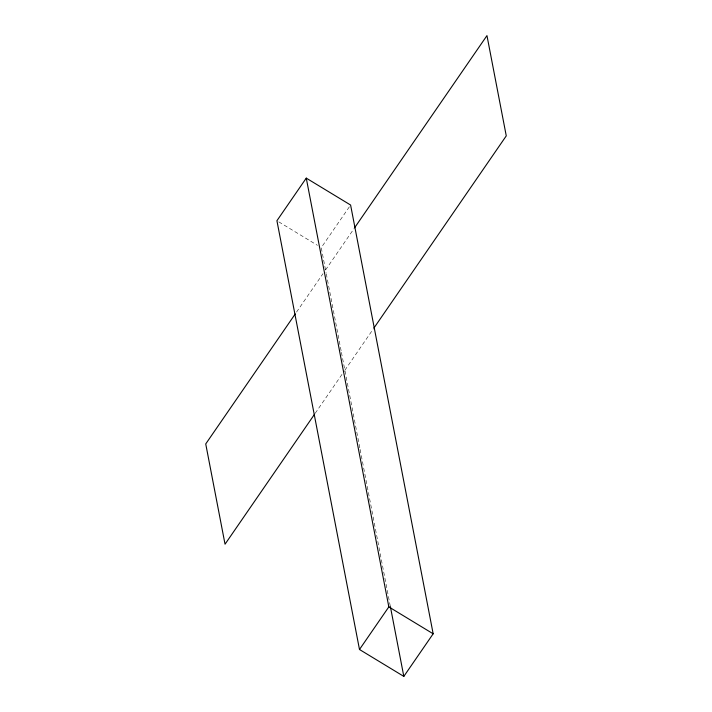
<?xml version="1.0" encoding="UTF-8"?>
<svg xmlns="http://www.w3.org/2000/svg" width="712" height="712" viewBox="0 0 712 712"><rect width="100%" height="100%" fill="white"/><g stroke="black" fill="none" stroke-linecap="round" stroke-linejoin="round"><path stroke-width="0.53" stroke-dasharray="3.56 2.67" d="M349.352 206.836L321.254 247.634L326.087 272.723M296.53 312.096L323.017 273.639M325.535 269.982L353.909 228.775M315.211 413.28L344.216 371.166M344.848 370.258L373.222 329.051M278.801 221.877L317.481 245.337M326.301 273.817L341.217 351.274M341.422 352.369L344.786 369.822M345 370.916L359.916 448.382M360.121 449.468L363.485 466.921M363.69 468.015L390.372 606.571"/><path stroke-width="1.07" d="M306.267 178.125L276.923 220.729L359.489 649.495L403.82 676.4L433.163 633.796L350.598 205.029L306.267 178.125L388.832 606.891L359.489 649.495M295.266 313.921L205.732 443.932L225.036 544.208L314.579 414.197M354.54 227.867L486.964 35.6L506.268 135.876L373.853 328.143M388.832 606.891L433.163 633.796M390.372 606.571L403.82 676.4"/></g></svg>
